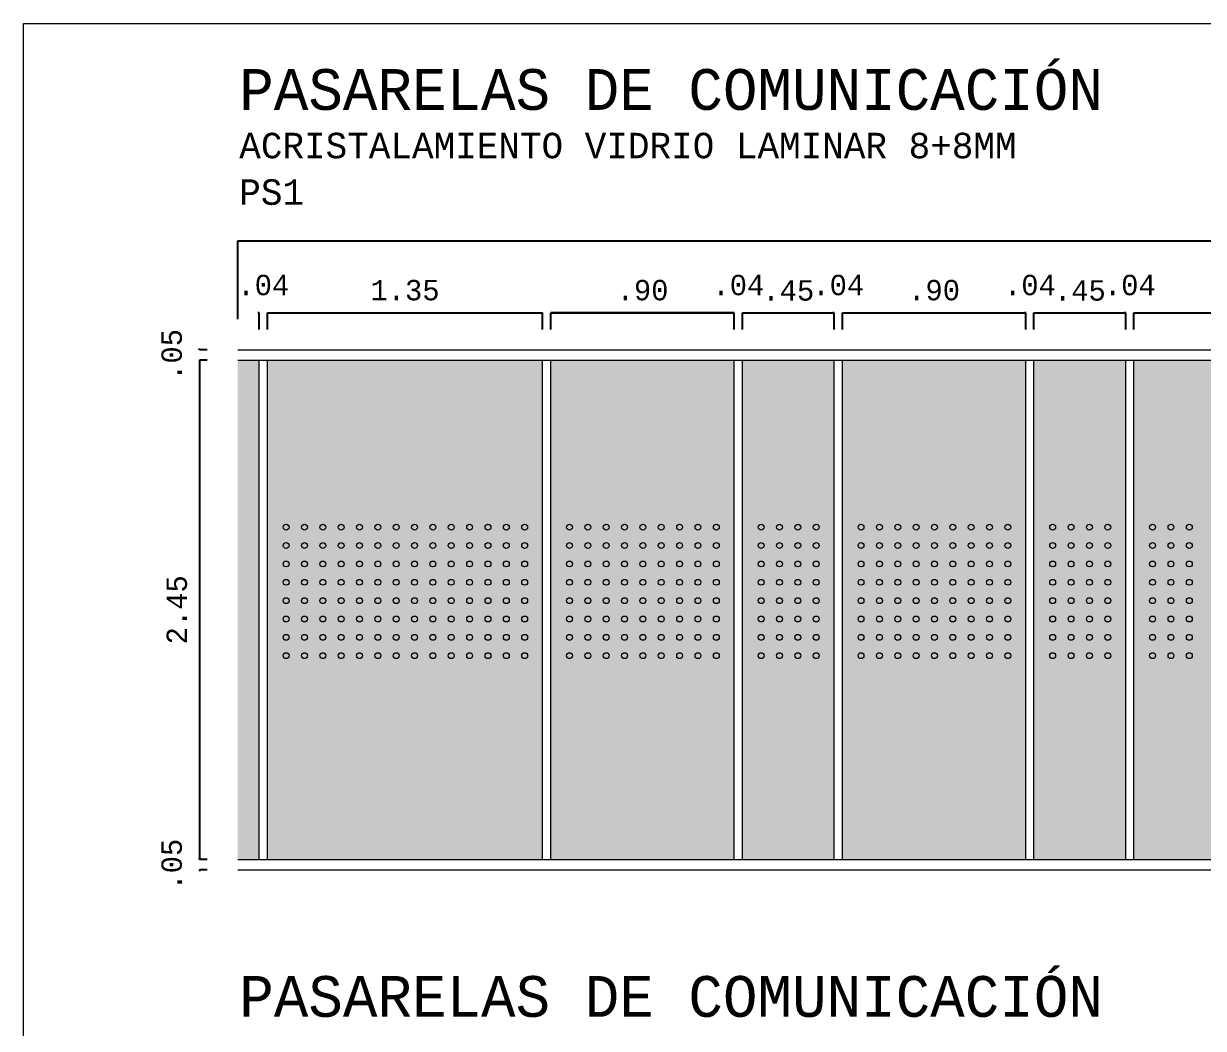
# Model space of a CAD drawing. Header units: millimetres. Extents: x 3472 to 4311, y 0 to 1645.
# Drawn here: x 3803.37 to 3809.15, y 1202.39 to 1207.31 of the extents above; entities that cross this region are included whole.
import ezdxf

# ---------------------------------------------------------------- set-up
doc = ezdxf.new("R2010")
doc.units = ezdxf.units.MM
doc.header["$LTSCALE"] = 0.1
doc.header["$PDMODE"] = 35
doc.linetypes.add('CONTINUA', pattern=[0])
doc.layers.get('0').update_dxf_attribs({"lineweight": 9})
doc.layers.get('DEFPOINTS').update_dxf_attribs({"lineweight": 9})
doc.layers.add('A_cotas', color=7, linetype='Continuous', lineweight=9)
doc.layers.add('Leyenda', color=7, linetype='Continuous', lineweight=9)
doc.layers.add('COTAS-EXT', color=7, linetype='CONTINUA', lineweight=9, true_color=0x2e2e2e)
doc.layers.add('GRIS CARPINTERIAS', color=7, linetype='CONTINUA', lineweight=9, true_color=0x2e2e2e)
doc.styles.add('FUTURA', font='LUCON.TTF')
doc.styles.get("Standard").update_dxf_attribs({"font": 'LUCON.TTF'})
doc.dimstyles.new('ESCALA-100-INT', dxfattribs={"dimtxt": 0.15, "dimasz": 0.012, "dimexe": 0, "dimexo": 0, "dimgap": 0.05, "dimtad": 1, "dimzin": 4, "dimdsep": 46, "dimtxsty": 'Standard', "dimblk1": '1', "dimblk2": '1', "dimsah": 1, "dimcen": 0, "dimse1": 1, "dimse2": 1, "dimclrd": 256, "dimclrt": 7, "dimadec": 0, "dimazin": 0, "dimtfac": 1, "dimtofl": 0, "dimtmove": 2, "dimatfit": 3, "dimldrblk": '1', "dimfxl": 1, "dimtolj": 1, "dimtzin": 0, "dimarcsym": 0})

# ---------------------------------------------------------------- blocks, each defined once
blk = doc.blocks.new('*D78')
at = {"layer": 'COTAS-EXT', "lineweight": -2}
for p, q in [((3804.2283, 1205.7132), (3804.2283, 1205.7202)), ((3804.2661, 1205.7132), (3804.2283, 1205.7132)), ((3804.2661, 1205.6632), (3804.2283, 1205.6632)), ((3804.2283, 1205.6632), (3804.2283, 1205.6562))]:
    blk.add_line(p, q, dxfattribs=at)
at = {"layer": 'DEFPOINTS', "color": 0}
for p in [(3804.4161, 1205.7132), (3804.2283, 1205.6632), (3804.4161, 1205.6632)]:
    blk.add_point(p, dxfattribs=at)
at = {"layer": 'COTAS-EXT', "color": 250, "insert": (3804.0928, 1205.6882), "char_height": 0.1, "attachment_point": 5, "rotation": 90}
blk.add_mtext('\\A1;.05', dxfattribs=at)
blk = doc.blocks.new('1')
at = {"layer": 'A_cotas'}
blk.add_line((0, 0), (-0.01, 0), dxfattribs=at)
at = {"layer": 'A_cotas', "linetype": 'Continuous', "const_width": 2.44}
blk.add_lwpolyline([(0, -6.11), (0, 6.11)], dxfattribs=at)
blk = doc.blocks.new('_NONE')
at = {"color": 0, "linetype": 'ByBlock'}
blk.add_circle((0, 0), 0.25, dxfattribs=at)
blk = doc.blocks.new('*D79')
at = {"layer": 'COTAS-EXT', "lineweight": -2}
for p, q in [((3804.2661, 1205.6632), (3804.2283, 1205.6632)), ((3804.2283, 1205.6632), (3804.2283, 1203.2132)), ((3804.2661, 1203.2132), (3804.2283, 1203.2132))]:
    blk.add_line(p, q, dxfattribs=at)
at = {"layer": 'DEFPOINTS', "color": 0}
for p in [(3804.4161, 1205.6632), (3804.2283, 1203.2132), (3804.4161, 1203.2132)]:
    blk.add_point(p, dxfattribs=at)
at = {"layer": 'COTAS-EXT', "color": 250, "insert": (3804.1178, 1204.4382), "char_height": 0.1, "attachment_point": 5, "rotation": 90}
blk.add_mtext('\\A1;2.45', dxfattribs=at)
blk = doc.blocks.new('*D80')
at = {"layer": 'COTAS-EXT', "lineweight": -2}
for p, q in [((3804.2283, 1203.2132), (3804.2283, 1203.2202)), ((3804.2661, 1203.2132), (3804.2283, 1203.2132)), ((3804.2661, 1203.1632), (3804.2283, 1203.1632)), ((3804.2283, 1203.1632), (3804.2283, 1203.1562))]:
    blk.add_line(p, q, dxfattribs=at)
at = {"layer": 'DEFPOINTS', "color": 0}
for p in [(3804.4161, 1203.2132), (3804.2283, 1203.1632), (3804.4161, 1203.1632)]:
    blk.add_point(p, dxfattribs=at)
at = {"layer": 'COTAS-EXT', "color": 250, "insert": (3804.0928, 1203.1882), "char_height": 0.1, "attachment_point": 5, "rotation": 90}
blk.add_mtext('\\A1;.05', dxfattribs=at)
blk = doc.blocks.new('*D81')
at = {"layer": 'COTAS-EXT', "lineweight": -2}
for p, q in [((3804.5217, 1205.8948), (3804.5147, 1205.8948)), ((3804.5217, 1205.8132), (3804.5217, 1205.8948)), ((3804.5617, 1205.8132), (3804.5617, 1205.8948)), ((3804.5617, 1205.8948), (3804.5687, 1205.8948))]:
    blk.add_line(p, q, dxfattribs=at)
at = {"layer": 'DEFPOINTS', "color": 0}
for p in [(3804.5617, 1205.8948), (3804.5217, 1205.6632), (3804.5617, 1205.6632)]:
    blk.add_point(p, dxfattribs=at)
at = {"layer": 'COTAS-EXT', "color": 250, "insert": (3804.5417, 1206.0304), "char_height": 0.1, "attachment_point": 5}
blk.add_mtext('\\A1;.04', dxfattribs=at)
blk = doc.blocks.new('*D82')
at = {"layer": 'COTAS-EXT', "lineweight": -2}
for p, q in [((3804.5617, 1205.8132), (3804.5617, 1205.8948)), ((3804.5617, 1205.8948), (3805.9117, 1205.8948)), ((3805.9117, 1205.8132), (3805.9117, 1205.8948))]:
    blk.add_line(p, q, dxfattribs=at)
at = {"layer": 'DEFPOINTS', "color": 0}
for p in [(3805.9117, 1205.8948), (3804.5617, 1205.6632), (3805.9117, 1205.6632)]:
    blk.add_point(p, dxfattribs=at)
at = {"layer": 'COTAS-EXT', "color": 250, "insert": (3805.2367, 1206.0054), "char_height": 0.1, "attachment_point": 5}
blk.add_mtext('\\A1;1.35', dxfattribs=at)
blk = doc.blocks.new('*D83')
at = {"layer": 'COTAS-EXT', "lineweight": -2}
for p, q in [((3805.9517, 1205.8132), (3805.9517, 1205.8948)), ((3806.8517, 1205.8948), (3805.9517, 1205.8948)), ((3806.8517, 1205.8132), (3806.8517, 1205.8948))]:
    blk.add_line(p, q, dxfattribs=at)
at = {"layer": 'DEFPOINTS', "color": 0}
for p in [(3805.9517, 1205.8948), (3805.9517, 1205.6632), (3806.8517, 1205.6632)]:
    blk.add_point(p, dxfattribs=at)
at = {"layer": 'COTAS-EXT', "color": 250, "insert": (3806.4017, 1206.0054), "char_height": 0.1, "attachment_point": 5}
blk.add_mtext('\\A1;.90', dxfattribs=at)
blk = doc.blocks.new('*D84')
at = {"layer": 'COTAS-EXT', "lineweight": -2}
for p, q in [((3805.9517, 1205.8132), (3805.9517, 1205.8948)), ((3805.9517, 1205.8948), (3806.8517, 1205.8948)), ((3806.8517, 1205.8132), (3806.8517, 1205.8948))]:
    blk.add_line(p, q, dxfattribs=at)
at = {"layer": 'DEFPOINTS', "color": 0}
for p in [(3806.8517, 1205.8948), (3805.9517, 1205.6632), (3806.8517, 1205.6632)]:
    blk.add_point(p, dxfattribs=at)
at = {"layer": 'COTAS-EXT', "color": 250, "insert": (3806.4017, 1206.0054), "char_height": 0.1, "attachment_point": 5}
blk.add_mtext('\\A1;.90', dxfattribs=at)
blk = doc.blocks.new('*D85')
at = {"layer": 'COTAS-EXT', "lineweight": -2}
for p, q in [((3806.8517, 1205.8948), (3806.8447, 1205.8948)), ((3806.8517, 1205.8132), (3806.8517, 1205.8948)), ((3806.8917, 1205.8132), (3806.8917, 1205.8948)), ((3806.8917, 1205.8948), (3806.8987, 1205.8948))]:
    blk.add_line(p, q, dxfattribs=at)
at = {"layer": 'DEFPOINTS', "color": 0}
for p in [(3806.8917, 1205.8948), (3806.8517, 1205.6632), (3806.8917, 1205.6632)]:
    blk.add_point(p, dxfattribs=at)
at = {"layer": 'COTAS-EXT', "color": 250, "insert": (3806.8717, 1206.0304), "char_height": 0.1, "attachment_point": 5}
blk.add_mtext('\\A1;.04', dxfattribs=at)
blk = doc.blocks.new('*D86')
at = {"layer": 'COTAS-EXT', "lineweight": -2}
for p, q in [((3806.8917, 1205.8132), (3806.8917, 1205.8948)), ((3806.8917, 1205.8948), (3807.3417, 1205.8948)), ((3807.3417, 1205.8132), (3807.3417, 1205.8948))]:
    blk.add_line(p, q, dxfattribs=at)
at = {"layer": 'DEFPOINTS', "color": 0}
for p in [(3807.3417, 1205.8948), (3806.8917, 1205.6632), (3807.3417, 1205.6632)]:
    blk.add_point(p, dxfattribs=at)
at = {"layer": 'COTAS-EXT', "color": 250, "insert": (3807.1167, 1206.0039), "char_height": 0.1, "attachment_point": 5}
blk.add_mtext('\\A1;.45', dxfattribs=at)
blk = doc.blocks.new('*D87')
at = {"layer": 'COTAS-EXT', "lineweight": -2}
for p, q in [((3807.3417, 1205.8948), (3807.3347, 1205.8948)), ((3807.3417, 1205.8132), (3807.3417, 1205.8948)), ((3807.3817, 1205.8132), (3807.3817, 1205.8948)), ((3807.3817, 1205.8948), (3807.3887, 1205.8948))]:
    blk.add_line(p, q, dxfattribs=at)
at = {"layer": 'DEFPOINTS', "color": 0}
for p in [(3807.3817, 1205.8948), (3807.3417, 1205.6632), (3807.3817, 1205.6632)]:
    blk.add_point(p, dxfattribs=at)
at = {"layer": 'COTAS-EXT', "color": 250, "insert": (3807.3617, 1206.0304), "char_height": 0.1, "attachment_point": 5}
blk.add_mtext('\\A1;.04', dxfattribs=at)
blk = doc.blocks.new('*D88')
at = {"layer": 'COTAS-EXT', "lineweight": -2}
for p, q in [((3807.3817, 1205.8132), (3807.3817, 1205.8948)), ((3807.3817, 1205.8948), (3808.2817, 1205.8948)), ((3808.2817, 1205.8132), (3808.2817, 1205.8948))]:
    blk.add_line(p, q, dxfattribs=at)
at = {"layer": 'DEFPOINTS', "color": 0}
for p in [(3808.2817, 1205.8948), (3807.3817, 1205.6632), (3808.2817, 1205.6632)]:
    blk.add_point(p, dxfattribs=at)
at = {"layer": 'COTAS-EXT', "color": 250, "insert": (3807.8317, 1206.0054), "char_height": 0.1, "attachment_point": 5}
blk.add_mtext('\\A1;.90', dxfattribs=at)
blk = doc.blocks.new('*D89')
at = {"layer": 'COTAS-EXT', "lineweight": -2}
for p, q in [((3808.2817, 1205.8948), (3808.2747, 1205.8948)), ((3808.2817, 1205.8132), (3808.2817, 1205.8948)), ((3808.3217, 1205.8132), (3808.3217, 1205.8948)), ((3808.3217, 1205.8948), (3808.3287, 1205.8948))]:
    blk.add_line(p, q, dxfattribs=at)
at = {"layer": 'DEFPOINTS', "color": 0}
for p in [(3808.3217, 1205.8948), (3808.2817, 1205.6632), (3808.3217, 1205.6632)]:
    blk.add_point(p, dxfattribs=at)
at = {"layer": 'COTAS-EXT', "color": 250, "insert": (3808.3017, 1206.0304), "char_height": 0.1, "attachment_point": 5}
blk.add_mtext('\\A1;.04', dxfattribs=at)
blk = doc.blocks.new('*D90')
at = {"layer": 'COTAS-EXT', "lineweight": -2}
for p, q in [((3808.3217, 1205.8132), (3808.3217, 1205.8948)), ((3808.3217, 1205.8948), (3808.7717, 1205.8948)), ((3808.7717, 1205.8132), (3808.7717, 1205.8948))]:
    blk.add_line(p, q, dxfattribs=at)
at = {"layer": 'DEFPOINTS', "color": 0}
for p in [(3808.7717, 1205.8948), (3808.3217, 1205.6632), (3808.7717, 1205.6632)]:
    blk.add_point(p, dxfattribs=at)
at = {"layer": 'COTAS-EXT', "color": 250, "insert": (3808.5467, 1206.0039), "char_height": 0.1, "attachment_point": 5}
blk.add_mtext('\\A1;.45', dxfattribs=at)
blk = doc.blocks.new('*D91')
at = {"layer": 'COTAS-EXT', "lineweight": -2}
for p, q in [((3808.7717, 1205.8948), (3808.7647, 1205.8948)), ((3808.7717, 1205.8132), (3808.7717, 1205.8948)), ((3808.8117, 1205.8132), (3808.8117, 1205.8948)), ((3808.8117, 1205.8948), (3808.8187, 1205.8948))]:
    blk.add_line(p, q, dxfattribs=at)
at = {"layer": 'DEFPOINTS', "color": 0}
for p in [(3808.8117, 1205.8948), (3808.7717, 1205.6632), (3808.8117, 1205.6632)]:
    blk.add_point(p, dxfattribs=at)
at = {"layer": 'COTAS-EXT', "color": 250, "insert": (3808.7917, 1206.0304), "char_height": 0.1, "attachment_point": 5}
blk.add_mtext('\\A1;.04', dxfattribs=at)
blk = doc.blocks.new('*D92')
at = {"layer": 'COTAS-EXT', "lineweight": -2}
for p, q in [((3808.8117, 1205.8132), (3808.8117, 1205.8948)), ((3808.8117, 1205.8948), (3810.1115, 1205.8948)), ((3810.1115, 1205.8132), (3810.1115, 1205.8948))]:
    blk.add_line(p, q, dxfattribs=at)
at = {"layer": 'DEFPOINTS', "color": 0}
for p in [(3810.1115, 1205.8948), (3808.8117, 1205.6632), (3810.1115, 1205.6632)]:
    blk.add_point(p, dxfattribs=at)
at = {"layer": 'COTAS-EXT', "color": 250, "insert": (3809.4616, 1206.0054), "char_height": 0.1, "attachment_point": 5}
blk.add_mtext('\\A1;1.30', dxfattribs=at)
blk = doc.blocks.new('*D116')
at = {"layer": 'COTAS-EXT', "lineweight": -2}
for p, q in [((3804.4161, 1205.8632), (3804.4161, 1206.2479)), ((3804.4161, 1206.2479), (3819.5821, 1206.2479)), ((3819.5821, 1205.8632), (3819.5821, 1206.2479))]:
    blk.add_line(p, q, dxfattribs=at)
at = {"layer": 'DEFPOINTS', "color": 0}
for p in [(3819.5821, 1206.2479), (3804.4161, 1205.7132), (3819.5821, 1205.7132)]:
    blk.add_point(p, dxfattribs=at)
at = {"layer": 'COTAS-EXT', "color": 250, "insert": (3811.9991, 1206.3584), "char_height": 0.1, "attachment_point": 5}
blk.add_mtext('\\A1;15.17', dxfattribs=at)

msp = doc.modelspace()

# ---------------------------------------------------------------- hatches: boundary and pattern name
at = {"layer": 'COTAS-EXT'}
h = msp.add_hatch(dxfattribs=at)
h.set_pattern_fill('DOTS', color=256, scale=0.01, angle=90, style=0)
h.set_pattern_definition([(90, (3804.416095, 1203.173188), (-0.015875, 0.0079375), [0, -0.015875])])
h.paths.add_polyline_path([(3804.5217, 1205.6632), (3804.4161, 1205.6632), (3804.4161, 1203.2132), (3804.5217, 1203.2132)])
h.paths.add_polyline_path([(3805.9117, 1205.6632), (3804.5617, 1205.6632), (3804.5617, 1203.2132), (3805.9117, 1203.2132)])
h.paths.add_polyline_path([(3806.8517, 1205.6632), (3805.9517, 1205.6632), (3805.9517, 1203.2132), (3806.8517, 1203.2132)])
h.paths.add_polyline_path([(3807.3417, 1205.6632), (3806.8917, 1205.6632), (3806.8917, 1203.2132), (3807.3417, 1203.2132)])
h.paths.add_polyline_path([(3808.2817, 1205.6632), (3807.3817, 1205.6632), (3807.3817, 1203.2132), (3808.2817, 1203.2132)])
h.paths.add_polyline_path([(3808.7717, 1205.6632), (3808.3217, 1205.6632), (3808.3217, 1203.2132), (3808.7717, 1203.2132)])
h.paths.add_polyline_path([(3810.1115, 1205.6632), (3808.8117, 1205.6632), (3808.8117, 1203.2132), (3810.1115, 1203.2132)])
h.paths.add_polyline_path([(3810.6517, 1205.6632), (3810.1515, 1205.6632), (3810.1515, 1203.2132), (3810.6517, 1203.2132)])
h.paths.add_polyline_path([(3811.5867, 1205.6532), (3810.8417, 1205.6532), (3810.8417, 1205.6132), (3810.7417, 1205.6132), (3810.7417, 1205.6532), (3810.6917, 1205.6532), (3810.6917, 1203.1732), (3810.7417, 1203.1732), (3810.7417, 1203.2132), (3810.8417, 1203.2132), (3810.8417, 1203.1732), (3811.5867, 1203.1732)])
h.paths.add_polyline_path([(3812.4917, 1205.6532), (3812.4419, 1205.6532), (3812.4419, 1205.6132), (3812.3419, 1205.6132), (3812.3419, 1205.6532), (3811.5967, 1205.6532), (3811.5967, 1203.1732), (3812.3419, 1203.1732), (3812.3419, 1203.2132), (3812.4419, 1203.2132), (3812.4419, 1203.1732), (3812.4917, 1203.1732)])
h.paths.add_polyline_path([(3813.9217, 1205.6632), (3812.5317, 1205.6632), (3812.5317, 1203.2132), (3813.9217, 1203.2132)])
h.paths.add_polyline_path([(3814.4117, 1205.6632), (3813.9617, 1205.6632), (3813.9617, 1203.2132), (3814.4117, 1203.2132)])
h.paths.add_polyline_path([(3815.3517, 1205.6632), (3814.4517, 1205.6632), (3814.4517, 1203.2132), (3815.3517, 1203.2132)])
h.paths.add_polyline_path([(3815.8417, 1205.6632), (3815.3917, 1205.6632), (3815.3917, 1203.2132), (3815.8417, 1203.2132)])
h.paths.add_polyline_path([(3816.2917, 1205.6632), (3815.8817, 1205.6632), (3815.8817, 1203.2132), (3816.2917, 1203.2132)])
h.paths.add_polyline_path([(3817.6817, 1205.6632), (3816.3317, 1205.6632), (3816.3317, 1203.2132), (3817.6817, 1203.2132)])
h.paths.add_polyline_path([(3818.1717, 1205.6632), (3817.7217, 1205.6632), (3817.7217, 1203.2132), (3818.1717, 1203.2132)])
h.paths.add_polyline_path([(3819.1117, 1205.6632), (3818.2117, 1205.6632), (3818.2117, 1203.2132), (3819.1117, 1203.2132)])
h.paths.add_polyline_path([(3819.5821, 1205.6632), (3819.1517, 1205.6632), (3819.1517, 1203.2132), (3819.5821, 1203.2132)])

# ---------------------------------------------------------------- linework, layer by layer
for p, q in [((3804.4161, 1205.7132), (3810.6517, 1205.7132)), ((3804.4161, 1205.6632), (3810.6517, 1205.6632)), ((3804.4161, 1203.2132), (3810.6517, 1203.2132)), ((3804.4161, 1203.1632), (3810.6517, 1203.1632))]:
    msp.add_line(p, q)
msp.add_lwpolyline([(3803.3658, 1207.3133), (3843.1688, 1207.3133), (3843.1688, 1188.4046), (3803.3658, 1188.4046)], close=True, dxfattribs=at)
at = {"layer": 'GRIS CARPINTERIAS'}
for p, q in [((3804.5217, 1203.2132), (3804.5217, 1205.6632)), ((3804.5617, 1203.2132), (3804.5617, 1205.6632)), ((3805.9117, 1203.2132), (3805.9117, 1205.6632)), ((3805.9517, 1203.2132), (3805.9517, 1205.6632)), ((3806.8517, 1203.2132), (3806.8517, 1205.6632)), ((3806.8917, 1203.2132), (3806.8917, 1205.6632)), ((3807.3417, 1203.2132), (3807.3417, 1205.6632)), ((3807.3817, 1203.2132), (3807.3817, 1205.6632)), ((3808.2817, 1203.2132), (3808.2817, 1205.6632)), ((3808.3217, 1203.2132), (3808.3217, 1205.6632)), ((3808.7717, 1203.2132), (3808.7717, 1205.6632)), ((3808.8117, 1203.2132), (3808.8117, 1205.6632))]:
    msp.add_line(p, q, dxfattribs=at)
for centre in [(3804.6535, 1204.8432), (3804.7435, 1204.8432), (3804.8335, 1204.8432), (3804.9235, 1204.8432), (3805.0135, 1204.8432), (3805.1035, 1204.8432), (3805.1935, 1204.8432), (3805.2835, 1204.8432), (3805.3735, 1204.8432), (3805.4635, 1204.8432), (3805.5535, 1204.8432), (3805.6435, 1204.8432), (3805.7335, 1204.8432), (3805.8235, 1204.8432), (3806.0435, 1204.8432), (3806.1335, 1204.8432), (3806.2235, 1204.8432), (3806.3135, 1204.8432), (3806.4035, 1204.8432), (3806.4935, 1204.8432), (3806.5835, 1204.8432), (3806.6735, 1204.8432), (3806.7635, 1204.8432), (3806.9835, 1204.8432), (3807.0735, 1204.8432), (3807.1635, 1204.8432), (3807.2535, 1204.8432), (3807.4735, 1204.8432), (3807.5635, 1204.8432), (3807.6535, 1204.8432), (3807.7435, 1204.8432), (3807.8335, 1204.8432), (3807.9235, 1204.8432), (3808.0135, 1204.8432), (3808.1035, 1204.8432), (3808.1935, 1204.8432), (3808.4135, 1204.8432), (3808.5035, 1204.8432), (3808.5935, 1204.8432), (3808.6835, 1204.8432), (3808.9035, 1204.8432), (3808.9935, 1204.8432), (3809.0835, 1204.8432), (3804.6535, 1204.7532), (3804.7435, 1204.7532), (3804.8335, 1204.7532), (3804.9235, 1204.7532), (3805.0135, 1204.7532), (3805.1035, 1204.7532), (3805.1935, 1204.7532), (3805.2835, 1204.7532), (3805.3735, 1204.7532), (3805.4635, 1204.7532), (3805.5535, 1204.7532), (3805.6435, 1204.7532), (3805.7335, 1204.7532), (3805.8235, 1204.7532), (3806.0435, 1204.7532), (3806.1335, 1204.7532), (3806.2235, 1204.7532), (3806.3135, 1204.7532), (3806.4035, 1204.7532), (3806.4935, 1204.7532), (3806.5835, 1204.7532), (3806.6735, 1204.7532), (3806.7635, 1204.7532), (3806.9835, 1204.7532), (3807.0735, 1204.7532), (3807.1635, 1204.7532), (3807.2535, 1204.7532), (3807.4735, 1204.7532), (3807.5635, 1204.7532), (3807.6535, 1204.7532), (3807.7435, 1204.7532), (3807.8335, 1204.7532), (3807.9235, 1204.7532), (3808.0135, 1204.7532), (3808.1035, 1204.7532), (3808.1935, 1204.7532), (3808.4135, 1204.7532), (3808.5035, 1204.7532), (3808.5935, 1204.7532), (3808.6835, 1204.7532), (3808.9035, 1204.7532), (3808.9935, 1204.7532), (3809.0835, 1204.7532), (3804.6535, 1204.6632), (3804.7435, 1204.6632), (3804.8335, 1204.6632), (3804.9235, 1204.6632), (3805.0135, 1204.6632), (3805.1035, 1204.6632), (3805.1935, 1204.6632), (3805.2835, 1204.6632), (3805.3735, 1204.6632), (3805.4635, 1204.6632), (3805.5535, 1204.6632), (3805.6435, 1204.6632), (3805.7335, 1204.6632), (3805.8235, 1204.6632), (3806.0435, 1204.6632), (3806.1335, 1204.6632), (3806.2235, 1204.6632), (3806.3135, 1204.6632), (3806.4035, 1204.6632), (3806.4935, 1204.6632), (3806.5835, 1204.6632), (3806.6735, 1204.6632), (3806.7635, 1204.6632), (3806.9835, 1204.6632), (3807.0735, 1204.6632), (3807.1635, 1204.6632), (3807.2535, 1204.6632), (3807.4735, 1204.6632), (3807.5635, 1204.6632), (3807.6535, 1204.6632), (3807.7435, 1204.6632), (3807.8335, 1204.6632), (3807.9235, 1204.6632), (3808.0135, 1204.6632), (3808.1035, 1204.6632), (3808.1935, 1204.6632), (3808.4135, 1204.6632), (3808.5035, 1204.6632), (3808.5935, 1204.6632), (3808.6835, 1204.6632), (3808.9035, 1204.6632), (3808.9935, 1204.6632), (3809.0835, 1204.6632), (3804.6535, 1204.5732), (3804.7435, 1204.5732), (3804.8335, 1204.5732), (3804.9235, 1204.5732), (3805.0135, 1204.5732), (3805.1035, 1204.5732), (3805.1935, 1204.5732), (3805.2835, 1204.5732), (3805.3735, 1204.5732), (3805.4635, 1204.5732), (3805.5535, 1204.5732), (3805.6435, 1204.5732), (3805.7335, 1204.5732), (3805.8235, 1204.5732), (3806.0435, 1204.5732), (3806.1335, 1204.5732), (3806.2235, 1204.5732), (3806.3135, 1204.5732), (3806.4035, 1204.5732), (3806.4935, 1204.5732), (3806.5835, 1204.5732), (3806.6735, 1204.5732), (3806.7635, 1204.5732), (3806.9835, 1204.5732), (3807.0735, 1204.5732), (3807.1635, 1204.5732), (3807.2535, 1204.5732), (3807.4735, 1204.5732), (3807.5635, 1204.5732), (3807.6535, 1204.5732), (3807.7435, 1204.5732), (3807.8335, 1204.5732), (3807.9235, 1204.5732), (3808.0135, 1204.5732), (3808.1035, 1204.5732), (3808.1935, 1204.5732), (3808.4135, 1204.5732), (3808.5035, 1204.5732), (3808.5935, 1204.5732), (3808.6835, 1204.5732), (3808.9035, 1204.5732), (3808.9935, 1204.5732), (3809.0835, 1204.5732), (3804.6535, 1204.4832), (3804.7435, 1204.4832), (3804.8335, 1204.4832), (3804.9235, 1204.4832), (3805.0135, 1204.4832), (3805.1035, 1204.4832), (3805.1935, 1204.4832), (3805.2835, 1204.4832), (3805.3735, 1204.4832), (3805.4635, 1204.4832), (3805.5535, 1204.4832), (3805.6435, 1204.4832), (3805.7335, 1204.4832), (3805.8235, 1204.4832), (3806.0435, 1204.4832), (3806.1335, 1204.4832), (3806.2235, 1204.4832), (3806.3135, 1204.4832), (3806.4035, 1204.4832), (3806.4935, 1204.4832), (3806.5835, 1204.4832), (3806.6735, 1204.4832), (3806.7635, 1204.4832), (3806.9835, 1204.4832), (3807.0735, 1204.4832), (3807.1635, 1204.4832), (3807.2535, 1204.4832), (3807.4735, 1204.4832), (3807.5635, 1204.4832), (3807.6535, 1204.4832), (3807.7435, 1204.4832), (3807.8335, 1204.4832), (3807.9235, 1204.4832), (3808.0135, 1204.4832), (3808.1035, 1204.4832), (3808.1935, 1204.4832), (3808.4135, 1204.4832), (3808.5035, 1204.4832), (3808.5935, 1204.4832), (3808.6835, 1204.4832), (3808.9035, 1204.4832), (3808.9935, 1204.4832), (3809.0835, 1204.4832), (3804.6535, 1204.3932), (3804.7435, 1204.3932), (3804.8335, 1204.3932), (3804.9235, 1204.3932), (3805.0135, 1204.3932), (3805.1035, 1204.3932), (3805.1935, 1204.3932), (3805.2835, 1204.3932), (3805.3735, 1204.3932), (3805.4635, 1204.3932), (3805.5535, 1204.3932), (3805.6435, 1204.3932), (3805.7335, 1204.3932), (3805.8235, 1204.3932), (3806.0435, 1204.3932), (3806.1335, 1204.3932), (3806.2235, 1204.3932), (3806.3135, 1204.3932), (3806.4035, 1204.3932), (3806.4935, 1204.3932), (3806.5835, 1204.3932), (3806.6735, 1204.3932), (3806.7635, 1204.3932), (3806.9835, 1204.3932), (3807.0735, 1204.3932), (3807.1635, 1204.3932), (3807.2535, 1204.3932), (3807.4735, 1204.3932), (3807.5635, 1204.3932), (3807.6535, 1204.3932), (3807.7435, 1204.3932), (3807.8335, 1204.3932), (3807.9235, 1204.3932), (3808.0135, 1204.3932), (3808.1035, 1204.3932), (3808.1935, 1204.3932), (3808.4135, 1204.3932), (3808.5035, 1204.3932), (3808.5935, 1204.3932), (3808.6835, 1204.3932), (3808.9035, 1204.3932), (3808.9935, 1204.3932), (3809.0835, 1204.3932), (3804.6535, 1204.3032), (3804.7435, 1204.3032), (3804.8335, 1204.3032), (3804.9235, 1204.3032), (3805.0135, 1204.3032), (3805.1035, 1204.3032), (3805.1935, 1204.3032), (3805.2835, 1204.3032), (3805.3735, 1204.3032), (3805.4635, 1204.3032), (3805.5535, 1204.3032), (3805.6435, 1204.3032), (3805.7335, 1204.3032), (3805.8235, 1204.3032), (3806.0435, 1204.3032), (3806.1335, 1204.3032), (3806.2235, 1204.3032), (3806.3135, 1204.3032), (3806.4035, 1204.3032), (3806.4935, 1204.3032), (3806.5835, 1204.3032), (3806.6735, 1204.3032), (3806.7635, 1204.3032), (3806.9835, 1204.3032), (3807.0735, 1204.3032), (3807.1635, 1204.3032), (3807.2535, 1204.3032), (3807.4735, 1204.3032), (3807.5635, 1204.3032), (3807.6535, 1204.3032), (3807.7435, 1204.3032), (3807.8335, 1204.3032), (3807.9235, 1204.3032), (3808.0135, 1204.3032), (3808.1035, 1204.3032), (3808.1935, 1204.3032), (3808.4135, 1204.3032), (3808.5035, 1204.3032), (3808.5935, 1204.3032), (3808.6835, 1204.3032), (3808.9035, 1204.3032), (3808.9935, 1204.3032), (3809.0835, 1204.3032), (3804.6535, 1204.2132), (3804.7435, 1204.2132), (3804.8335, 1204.2132), (3804.9235, 1204.2132), (3805.0135, 1204.2132), (3805.1035, 1204.2132), (3805.1935, 1204.2132), (3805.2835, 1204.2132), (3805.3735, 1204.2132), (3805.4635, 1204.2132), (3805.5535, 1204.2132), (3805.6435, 1204.2132), (3805.7335, 1204.2132), (3805.8235, 1204.2132), (3806.0435, 1204.2132), (3806.1335, 1204.2132), (3806.2235, 1204.2132), (3806.3135, 1204.2132), (3806.4035, 1204.2132), (3806.4935, 1204.2132), (3806.5835, 1204.2132), (3806.6735, 1204.2132), (3806.7635, 1204.2132), (3806.9835, 1204.2132), (3807.0735, 1204.2132), (3807.1635, 1204.2132), (3807.2535, 1204.2132), (3807.4735, 1204.2132), (3807.5635, 1204.2132), (3807.6535, 1204.2132), (3807.7435, 1204.2132), (3807.8335, 1204.2132), (3807.9235, 1204.2132), (3808.0135, 1204.2132), (3808.1035, 1204.2132), (3808.1935, 1204.2132), (3808.4135, 1204.2132), (3808.5035, 1204.2132), (3808.5935, 1204.2132), (3808.6835, 1204.2132), (3808.9035, 1204.2132), (3808.9935, 1204.2132), (3809.0835, 1204.2132)]:
    msp.add_circle(centre, 0.0144, dxfattribs=at)

# ---------------------------------------------------------------- texts
at = {"layer": 'Leyenda', "style": 'FUTURA'}
for s, height, p in [('PASARELAS DE COMUNICACIÓN', 0.2, (3804.4236, 1206.8902)), ('ACRISTALAMIENTO VIDRIO LAMINAR 8+8MM', 0.125, (3804.4236, 1206.6527)), ('PASARELAS DE COMUNICACIÓN', 0.2, (3804.4236, 1202.442))]:
    msp.add_text(s, height=height, rotation=360, dxfattribs=at).set_placement(p)
msp.add_text('PS1', height=0.125, dxfattribs=at).set_placement((3804.4236, 1206.4245))

# ---------------------------------------------------------------- dimensions: what is measured, and where the dimension line sits
at = {"layer": 'COTAS-EXT'}
for base, p1, p2, picture, middle in [((3819.5821, 1206.2479), (3804.4161, 1205.7132), (3819.5821, 1205.7132), '*D116', (3811.9991, 1206.3584)), ((3804.5617, 1205.8948), (3804.5217, 1205.6632), (3804.5617, 1205.6632), '*D81', (3804.5417, 1206.0304)), ((3805.9117, 1205.8948), (3804.5617, 1205.6632), (3805.9117, 1205.6632), '*D82', (3805.2367, 1206.0054)), ((3805.9517, 1205.8948), (3806.8517, 1205.6632), (3805.9517, 1205.6632), '*D83', (3806.4017, 1206.0054)), ((3806.8517, 1205.8948), (3805.9517, 1205.6632), (3806.8517, 1205.6632), '*D84', (3806.4017, 1206.0054)), ((3806.8917, 1205.8948), (3806.8517, 1205.6632), (3806.8917, 1205.6632), '*D85', (3806.8717, 1206.0304)), ((3807.3417, 1205.8948), (3806.8917, 1205.6632), (3807.3417, 1205.6632), '*D86', (3807.1167, 1206.0039)), ((3807.3817, 1205.8948), (3807.3417, 1205.6632), (3807.3817, 1205.6632), '*D87', (3807.3617, 1206.0304)), ((3808.2817, 1205.8948), (3807.3817, 1205.6632), (3808.2817, 1205.6632), '*D88', (3807.8317, 1206.0054)), ((3808.3217, 1205.8948), (3808.2817, 1205.6632), (3808.3217, 1205.6632), '*D89', (3808.3017, 1206.0304)), ((3808.7717, 1205.8948), (3808.3217, 1205.6632), (3808.7717, 1205.6632), '*D90', (3808.5467, 1206.0039)), ((3808.8117, 1205.8948), (3808.7717, 1205.6632), (3808.8117, 1205.6632), '*D91', (3808.7917, 1206.0304)), ((3810.1115, 1205.8948), (3808.8117, 1205.6632), (3810.1115, 1205.6632), '*D92', (3809.4616, 1206.0054))]:
    dim = msp.add_linear_dim(base=base, p1=p1, p2=p2, dimstyle='ESCALA-100-INT', override={"dimtxt": 0.1, "dimasz": 0.007, "dimexo": 0.15, "dimblk": 'NONE', "dimsah": 0, "dimse1": 0, "dimse2": 0, "dimclre": 256, "dimclrt": 250, "dimfxl": 0.5, "dimfxlon": 1}, dxfattribs=at)
    dim.commit()
    dim.dimension.update_dxf_attribs({"geometry": picture, "text_midpoint": middle})
for base, p1, p2, picture, middle in [((3804.2283, 1205.6632), (3804.4161, 1205.7132), (3804.4161, 1205.6632), '*D78', (3804.0928, 1205.6882)), ((3804.2283, 1203.2132), (3804.4161, 1205.6632), (3804.4161, 1203.2132), '*D79', (3804.1178, 1204.4382)), ((3804.2283, 1203.1632), (3804.4161, 1203.2132), (3804.4161, 1203.1632), '*D80', (3804.0928, 1203.1882))]:
    dim = msp.add_linear_dim(base=base, p1=p1, p2=p2, angle=90, dimstyle='ESCALA-100-INT', override={"dimtxt": 0.1, "dimasz": 0.007, "dimexo": 0.15, "dimblk": 'NONE', "dimsah": 0, "dimse1": 0, "dimse2": 0, "dimclre": 256, "dimclrt": 250, "dimfxl": 0.5, "dimfxlon": 1}, dxfattribs=at)
    dim.commit()
    dim.dimension.update_dxf_attribs({"geometry": picture, "text_midpoint": middle})

doc.saveas('drawing.dxf')
